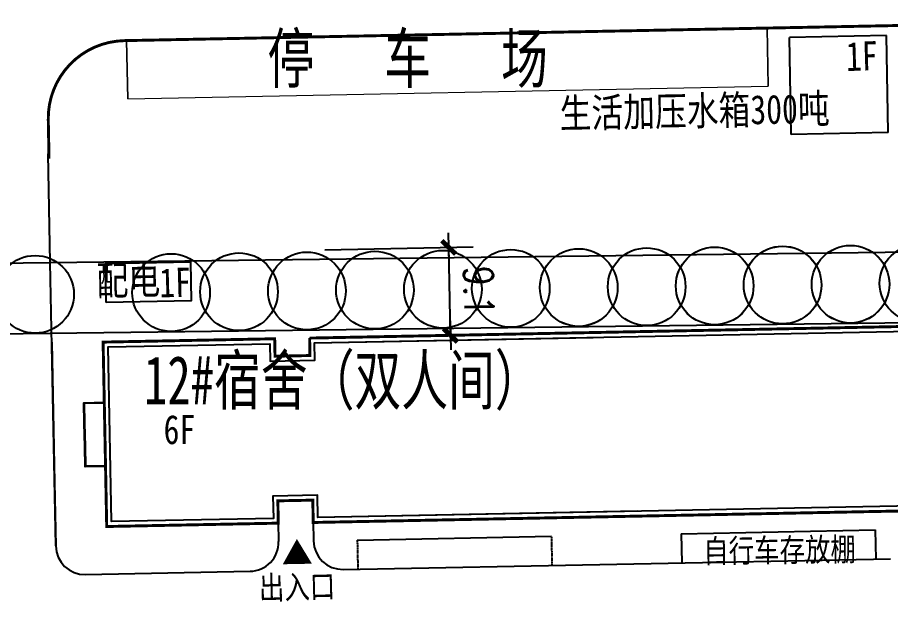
# Model space of a CAD drawing. Extents: x 60102 to 11003895, y 103457 to 3214550.
# Drawn here: x 10192224 to 10282159, y 2920348 to 2980520 of the extents above; entities that cross this region are included whole.
import ezdxf
from ezdxf.enums import TextEntityAlignment as Align

# ---------------------------------------------------------------- set-up
doc = ezdxf.new("R2010")
doc.units = 0
doc.header["$LTSCALE"] = 10
doc.header["$PDMODE"] = 96
doc.linetypes.add('DASH', pattern=[0.35, 0.25, -0.1])
doc.layers.get('0').update_dxf_attribs({"linetype": 'CONTINUOUS', "lineweight": 0})
doc.layers.get('DEFPOINTS').update_dxf_attribs({"linetype": 'CONTINUOUS'})
for name, color, linetype in [('01', 7, 'CONTINUOUS'), ('AXIS', 3, 'CONTINUOUS'), ('PUB_DIM', 3, 'CONTINUOUS'), ('PUB_TEXT', 7, 'CONTINUOUS'), ('x-ozt-rev$0$2', 7, 'CONTINUOUS'), ('x-ozt-rev$0$WALL', 253, 'CONTINUOUS'), ('x-ozt-rev$0$ZW-树', 253, 'CONTINUOUS'), ('ZW-景观', 9, 'CONTINUOUS'), ('ZW-树', 8, 'CONTINUOUS'), ('尺寸线', 23, 'CONTINUOUS'), ('建筑层', 2, 'CONTINUOUS'), ('文字', 7, 'CONTINUOUS'), ('路緣', 140, 'CONTINUOUS'), ('车棚', 211, 'CONTINUOUS')]:
    doc.layers.add(name, color=color, linetype=linetype)
doc.styles.add('DIM_FONT', font='SIMPLEX.shx', dxfattribs={"width": 0.8})
doc.styles.add('ST', font='', dxfattribs={"width": 0.8})
doc.styles.get("Standard").update_dxf_attribs({"font": 'isocp.shx', "width": 0.707, "height": 10, "bigfont": 'intecad.shx'})
doc.styles.add('x-ozt-rev$0$st', font='', dxfattribs={"width": 0.8})
doc.styles.get('ST').set_extended_font_data('SimSun')
doc.styles.get('x-ozt-rev$0$st').set_extended_font_data('SimSun')
doc.dimstyles.new('DIMN1000_M', dxfattribs={"dimscale": 10, "dimtxt": 300, "dimasz": 1, "dimexe": 250, "dimexo": 300, "dimgap": 150, "dimtad": 1, "dimdec": 1, "dimlfac": 0.001, "dimzin": 0, "dimdsep": 46, "dimtxsty": 'DIM_FONT', "dimblk": '_DIMX', "dimcen": 0.09, "dimclrt": 7, "dimadec": 0, "dimazin": 0, "dimtfac": 1, "dimtdec": 0, "dimtix": 1, "dimtmove": 2, "dimatfit": 3, "dimldrblk": '_DIMX', "dimfxl": 1, "dimtolj": 1, "dimtzin": 0, "dimarcsym": 0})

# ---------------------------------------------------------------- blocks, each defined once
blk = doc.blocks.new('A')
at = {"layer": 'ZW-树', "linetype": 'Continuous'}
blk.add_circle((0, 0), 4, dxfattribs=at)
blk = doc.blocks.new('x-ozt-rev$0$A')
at = {"layer": 'x-ozt-rev$0$ZW-树', "linetype": 'Continuous'}
blk.add_circle((0, 0), 4, dxfattribs=at)
blk = doc.blocks.new('_DIMX')
blk.add_line((-150, 0), (150, 0))
at = {"const_width": 50}
blk.add_lwpolyline([(-70, -70), (70, 70)], dxfattribs=at)
blk = doc.blocks.new('*D74')
at = {"layer": 'DEFPOINTS', "color": 0, "lineweight": 0}
for p in [(10223391, 2956572), (10236654, 2956831), (10225701, 2947556)]:
    blk.add_point(p, dxfattribs=at)
at = {"layer": '尺寸线', "color": 0, "lineweight": -2}
for p, q in [((10223891, 2956581), (10239154, 2956880)), ((10236831, 2947783), (10236655, 2956821)), ((10226201, 2947566), (10239331, 2947822))]:
    blk.add_line(p, q, dxfattribs=at)
at = {"layer": '尺寸线', "color": 0, "lineweight": -2, "xscale": 10, "yscale": 10, "zscale": 10}
for p, rotation in [((10236654, 2956831), 91.1194781867311), ((10236831, 2947773), 271.1194781867311)]:
    blk.add_blockref('_DIMX', p, dxfattribs=dict(at, rotation=rotation))
at = {"layer": '尺寸线', "color": 7, "insert": (10239742, 2952361), "char_height": 3000, "attachment_point": 5, "rotation": 271.11948, "style": 'DIM_FONT'}
blk.add_mtext('\\A1;9.1 ', dxfattribs=at)
blk = doc.blocks.new('A$C6D854A3F')
at = {"linetype": 'Continuous', "ltscale": 3, "flags": 128}
blk.add_lwpolyline([(2000, 3434, 0, 4000, 0), (2000, 0, 4000, 4000, 0)], format="xyseb", dxfattribs=at)
blk = doc.blocks.new('x-ozt-rev$0$A$C572B25EF')
at = {"linetype": 'Continuous', "ltscale": 3, "style": 'x-ozt-rev$0$st', "width": 0.8}
blk.add_text('1F', height=3000, rotation=0.50949, dxfattribs=at).set_placement((88, 2140), align=Align.MIDDLE_LEFT)

msp = doc.modelspace()

# ---------------------------------------------------------------- linework, layer by layer
at = {"color": 0, "linetype": 'ByBlock'}
for p, q in [((10269564.136, 2973427.833), (10269446.912, 2979426.687)), ((10269446.912, 2979426.687), (10269564.136, 2973427.833)), ((10203576.733, 2972138.368), (10203459.509, 2978137.223)), ((10203459.509, 2978137.223), (10203576.733, 2972138.368)), ((10203576.733, 2972138.368), (10269564.136, 2973427.833))]:
    msp.add_line(p, q, dxfattribs=at)
at = {"layer": 'AXIS', "color": 0}
for points in [[(10201296.734, 2934276.532), (10201296.734, 2934276.532), (10199197.135, 2934235.503), (10199156.107, 2936335.102), (10199109.217, 2938734.644), (10199068.189, 2940834.244), (10201167.788, 2940875.272)], [(10201295.562, 2934336.52), (10199255.951, 2934296.664), (10199216.095, 2936336.275), (10199169.205, 2938735.817), (10199129.349, 2940775.427), (10201168.96, 2940815.283)]]:
    msp.add_lwpolyline(points, dxfattribs=at)
at = {"layer": 'PUB_DIM', "color": 0}
msp.add_line((9956022.842, 2952307.097), (10329494.361, 2956942.217), dxfattribs=at)
at = {"layer": 'PUB_TEXT', "color": 0}
for p, q in [((10263710.07, 2948398.617), (10263710.07, 2948398.618)), ((10227090.586, 2947683.033), (10227090.586, 2947683.034))]:
    msp.add_line(p, q, dxfattribs=at)
msp.add_lwpolyline([(10201365.924, 2951141.2), (10201287.181, 2955170.782), (10210039.872, 2955341.819), (10210118.614, 2951312.237)], close=True, dxfattribs=at)
at = {"layer": 'x-ozt-rev$0$2', "color": 0, "const_width": 300}
for points in [[(10203239.902, 2978132.931), (10317718.412, 2980369.964)], [(10195397.728, 2969978.16), (10195475.87, 2965979.281)]]:
    msp.add_lwpolyline(points, dxfattribs=at)
msp.add_lwpolyline([(10203239.902, 2978132.931, 0.414213562), (10195397.728, 2969978.16)], format="xyb", dxfattribs=at)
at = {"layer": 'x-ozt-rev$0$WALL', "color": 0}
for p, q in [((10281733.713, 2978666.593), (10271735.621, 2978471.22)), ((10281929.086, 2968668.502), (10281733.713, 2978666.593)), ((10271930.995, 2968473.127), (10271735.621, 2978471.219)), ((10281929.086, 2968668.502), (10271930.995, 2968473.129))]:
    msp.add_line(p, q, dxfattribs=at)
at = {"layer": 'ZW-景观', "color": 0, "linetype": 'Continuous', "ltscale": 3}
msp.add_line((9963113.547, 2945104.451), (10323085.837, 2949571.001), dxfattribs=at)
at = {"layer": '建筑层', "color": 0}
for p, q in [((10267309.383, 2948468.952), (10267309.383, 2948468.952)), ((10222319.926, 2947489.79), (10252014.257, 2948070.049)), ((10230689.899, 2947753.368), (10230689.899, 2947753.368))]:
    msp.add_line(p, q, dxfattribs=at)
for points in [[(10222319.926, 2947489.79, 300, 300, 0), (10284708.015, 2948708.921, 300, 300, 0)], [(10285079.225, 2929712.547, 300, 300, 0), (10222691.135, 2928493.417, 300, 300, 0), (10222646.199, 2930792.978, 300, 300, 0), (10219046.886, 2930722.644, 300, 300, 0), (10219091.822, 2928423.083, 300, 300, 0), (10201417.866, 2928077.714, 300, 300, 0), (10201046.656, 2947074.088, 300, 300, 0), (10218720.613, 2947419.456, 300, 300, 0), (10218755.78, 2945619.8, 300, 300, 0), (10222355.093, 2945690.134, 300, 300, 0), (10222319.926, 2947489.79, 0, 0, 0)]]:
    msp.add_lwpolyline(points, format="xyseb", dxfattribs=at)
for points in [[(10222829.599, 2946999.655), (10284217.879, 2948199.247), (10284253.047, 2946399.591), (10288852.169, 2946489.463), (10288817.001, 2948289.119), (10317511.523, 2948849.841), (10317603.349, 2944150.738), (10323902.146, 2944273.823), (10323952.943, 2941674.319), (10321853.344, 2941633.291), (10322062.394, 2930935.333), (10289168.673, 2930292.555), (10289123.738, 2932592.116), (10284524.616, 2932502.244), (10284569.551, 2930202.683), (10223181.271, 2929003.09)], [(10256074.991, 2929645.869), (10223181.271, 2929003.09), (10223136.335, 2931302.651), (10218537.213, 2931212.779), (10218582.149, 2928913.218), (10201908.001, 2928587.388), (10201556.329, 2946583.952), (10218230.477, 2946909.783), (10218265.644, 2945110.126), (10222864.766, 2945199.998), (10222829.599, 2946999.654), (10251524.121, 2947560.376)]]:
    msp.add_lwpolyline(points, dxfattribs=at)
at = {"layer": '路緣', "color": 0}
for p, q in [((10195594.068, 2955280.393), (10195375.178, 2966481.937)), ((10196165.271, 2926074.661), (10195594.068, 2955280.393)), ((10195754.544, 2947069.948), (10196036.935, 2932618.749)), ((10195874.354, 2940935.018), (10196156.745, 2926483.819)), ((10196036.935, 2932618.749), (10196164.828, 2926073.956)), ((10219089.869, 2928523.064), (10219128.943, 2926523.446)), ((10222689.181, 2928593.398), (10222728.256, 2926593.78)), ((10225786.295, 2923652.965), (10282143.235, 2924754.24)), ((10199223.309, 2923133.896), (10216188.128, 2923465.407))]:
    msp.add_line(p, q, dxfattribs=at)
for centre, start, end in [((10216129.516, 2926464.834), 271.11947819, 1.11947861), ((10225727.683, 2926652.392), 181.11947861, 271.11947819), ((10199164.697, 2926133.323), 181.12044271, 271.11947819)]:
    msp.add_arc(centre, 3000, start, end, dxfattribs=at)
at = {"layer": '车棚', "color": 0}
for p, q in [((10260588.727, 2927333.614), (10280584.909, 2927724.361)), ((10280584.909, 2927724.361), (10280643.521, 2924724.934)), ((10227227.397, 2926681.698), (10247223.58, 2927072.445)), ((10260588.727, 2927333.614), (10260647.339, 2924334.187))]:
    msp.add_line(p, q, dxfattribs=at)
at = {"layer": '车棚', "color": 0, "linetype": 'DASH'}
for p, q in [((10227227.397, 2926681.698), (10227286.009, 2923682.271)), ((10247223.58, 2927072.445), (10247282.192, 2924073.018))]:
    msp.add_line(p, q, dxfattribs=at)

# ---------------------------------------------------------------- block references
at = {"layer": 'x-ozt-rev$0$ZW-树', "color": 0, "linetype": 'Continuous', "xscale": 999.999999991687, "yscale": 1000, "zscale": 1000, "rotation": 180.7106319740773}
for p in [(10278039.686, 2953040.75), (10285039.148, 2953127.568), (10243042.378, 2952606.661), (10250041.84, 2952693.479), (10257041.301, 2952780.297), (10264040.763, 2952867.114), (10271040.224, 2952953.932)]:
    msp.add_blockref('x-ozt-rev$0$A', p, dxfattribs=at)
at = {"layer": 'ZW-树', "color": 0, "linetype": 'Continuous', "xscale": 999.999999995891, "yscale": 1000, "zscale": 1000, "rotation": 180.7108917427406}
for p in [(10278039.305, 2953042.004), (10285038.766, 2953128.853), (10208044.693, 2952173.508), (10215044.154, 2952260.357), (10222043.615, 2952347.207), (10229043.076, 2952434.056), (10236042.538, 2952520.906), (10243041.999, 2952607.756), (10250041.46, 2952694.605), (10257040.921, 2952781.455), (10264040.382, 2952868.304), (10271039.844, 2952955.154), (10194045.77, 2951999.809)]:
    msp.add_blockref('A', p, dxfattribs=at)
at = {"layer": '文字', "color": 0, "linetype": 'ByBlock', "rotation": 1.119478614333434}
msp.add_blockref('x-ozt-rev$0$A$C572B25EF', (10206770.753, 2951032.739), dxfattribs=at)
at = {"layer": '文字', "color": 0, "linetype": 'Continuous', "ltscale": 3, "extrusion": (0, 0, -1), "xscale": 0.7499999987169058, "yscale": 0.75, "zscale": -0.75, "rotation": 358.8805210997397}
msp.add_blockref('A$C6D854A3F', (-10222555.581, 2924247.516), dxfattribs=at)

# ---------------------------------------------------------------- texts
at = {"color": 0, "linetype": 'ByBlock', "ltscale": 3, "style": 'x-ozt-rev$0$st', "width": 0.8}
for s, rotation, p in [('1F', 1.62897282, (10277560.481, 2976497.705)), ('生活加压水箱300吨', 1.11947861, (10248074.941, 2970629.463))]:
    msp.add_text(s, height=3000, rotation=rotation, dxfattribs=at).set_placement(p, align=Align.MIDDLE_LEFT)
at = {"layer": '01', "color": 0, "lineweight": 0, "char_height": 5000, "width": 211534.4, "attachment_point": 1}
for s, insert in [('{\\fSimSun|b0|i0|c134|p2;停   车   场}', (10217976.448, 2978802.456)), ('{\\fSimSun|b0|i0|c134|p2;12#宿舍（双人间）}', (10205258.59, 2945654.926))]:
    msp.add_mtext(s, dxfattribs=dict(at, insert=insert))
at = {"layer": '文字', "color": 0, "linetype": 'Continuous', "ltscale": 3, "style": 'ST', "width": 0.8}
for s, height, rotation, p in [('配电', 3000, 1.11947861, (10200374.644, 2953403.147)), ('6F', 3000, 0.20117851, (10207274.626, 2938066.712)), ('自行车存放棚', 2400, 0.77087926, (10262866.238, 2925538.735)), ('出入口', 2400, 1.46807842, (10217096.429, 2921748.333))]:
    msp.add_text(s, height=height, rotation=rotation, dxfattribs=at).set_placement(p, align=Align.MIDDLE_LEFT)

# ---------------------------------------------------------------- dimensions: what is measured, and where the dimension line sits
at = {"layer": '尺寸线', "color": 0}
dim = msp.add_linear_dim(base=(10236654.351, 2956830.691), p1=(10225701.069, 2947555.862), p2=(10223390.766, 2956571.506), angle=271.11947819, dimstyle='DIMN1000_M', override={"dimexo": 50, "dimpost": ' '}, dxfattribs=at)
dim.commit()
dim.dimension.update_dxf_attribs({"geometry": '*D74', "text_midpoint": (10239742.274, 2952360.637)})

doc.saveas('drawing.dxf')
